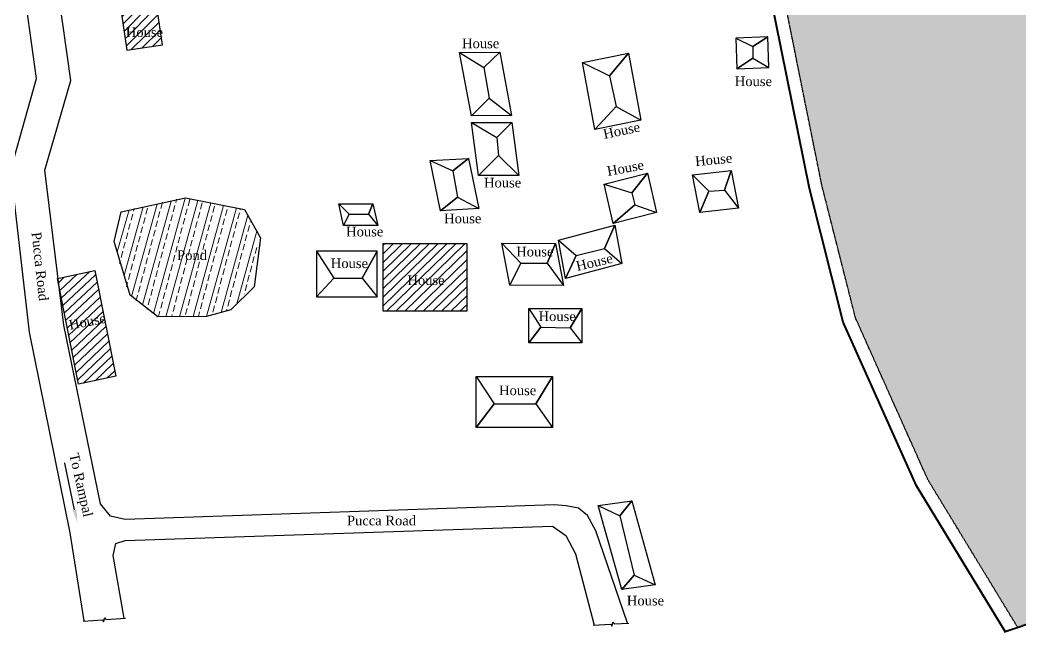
# Model space of a CAD drawing. Header units: inches. Extents: x 215676 to 3518780154, y 2761699 to 325936546.
# Drawn here: x 112855395 to 113011197, y 9362416 to 9457733 of the extents above; entities that cross this region are included whole.
import ezdxf
from ezdxf import colors
from ezdxf.entities.mleader import LeaderData, LeaderLine
from ezdxf.enums import TextEntityAlignment as Align
from ezdxf.math import Vec2, Vec3

# ---------------------------------------------------------------- set-up
doc = ezdxf.new("R2010")
doc.units = ezdxf.units.IN
doc.header["$LTSCALE"] = 20
doc.header["$MEASUREMENT"] = 0
doc.linetypes.add('DASHED', pattern=[0.75, 0.5, -0.25])
doc.linetypes.add('DASHED2', pattern=[0.375, 0.25, -0.125])
for name, color, linetype, lineweight in [('KHAL+RIVER BANK', 160, 'Continuous', 18), ('Pucca Road', 1, 'Continuous', 30), ('SEMI_PUCCA', 66, 'Continuous', 30), ('SHED', 7, 'Continuous', 30), ('Water Body', 4, 'Continuous', 18), ('Water Line', 4, 'DASHED', 18)]:
    doc.layers.add(name, color=color, linetype=linetype, lineweight=lineweight)
doc.layers.add('Pond', color=132, linetype='Continuous')
doc.layers.add('Text', color=7, linetype='Continuous')
doc.styles.get("Standard").update_dxf_attribs({"font": 'times.ttf', "height": 1})
doc.styles.add('TR', font='times.ttf')
pattern_1 = [(45, (-659396366.2460881, -2491106631.102173), (-695.3896861099662, 695.3896861099663), [])]

msp = doc.modelspace()

# ---------------------------------------------------------------- hatches: boundary and pattern name
at = {"layer": 'SEMI_PUCCA', "lineweight": 25, "ltscale": 0.2}
h = msp.add_hatch(dxfattribs=at)
h.set_pattern_fill('ANSI31', color=256, scale=7867.43620184867)
h.set_pattern_definition(pattern_1)
h.paths.add_polyline_path([(112879637.0208338, 9516684.767654419), (112873710.5317286, 9516684.767654419), (112873710.5317286, 9510457.484329224), (112879637.0208338, 9510457.484329224)])
h.paths.add_polyline_path([(112878829.4887446, 9504056.24187088), (112883032.0750941, 9504056.24187088), (112883032.0750941, 9510457.484329224), (112878829.4887446, 9510457.484329224)])
h.paths.add_polyline_path([(112870270.5003871, 9495534.113401413), (112871988.4707545, 9486935.08160019), (112883120.9519709, 9488205.20214653), (112881402.9816188, 9496804.233947754)])
h.paths.add_polyline_path([(112879900.6112574, 9464637.486974716), (112880057.1666163, 9463103.3910141), (112882355.1550807, 9463338.179229736), (112882227.6385249, 9464874.961427689)])
h.paths.add_polyline_path([(112871186.0351619, 9458672.892396927), (112872012.2376307, 9453027.41930008), (112877586.9019679, 9453843.259061813), (112876760.699499, 9459488.73215866)])
h.paths.add_polyline_path([(112911898.8082789, 9422929.593647003), (112911898.8082789, 9412368.552490234), (112924920.9223384, 9412368.552490234), (112924920.9223384, 9422929.593647003)])
h.paths.add_polyline_path([(112915319.1254245, 9416048.056879157), (112921726.8399162, 9416048.056879157), (112921726.8399162, 9418293.190260557), (112915319.1254245, 9418293.190260557)], flags=24)
h = msp.add_hatch(dxfattribs=at)
h.set_pattern_fill('ANSI31', color=256, scale=7867.43620184867)
h.set_pattern_definition(pattern_1)
h.paths.add_polyline_path([(112867029.3213557, 9418727.762516022), (112861343.4638994, 9417476.112927854), (112861512.0555534, 9416104.14698606), (112864511.3845881, 9400997.420660019), (112870296.6973017, 9402270.963716507)])
h.paths.add_polyline_path([(112862883.5389358, 9409010.760776538), (112869170.2116852, 9410250.33761917), (112868735.889065, 9412453.060425553), (112862449.2163155, 9411213.483582921)], flags=25)
at = {"layer": 'Water Line', "linetype": 'Continuous', "lineweight": 9, "ltscale": 15, "true_color": 0x7aafdf}
h = msp.add_hatch(dxfattribs=at)
h.set_pattern_fill('ANSI33', color=143, scale=8000, angle=25)
h.set_pattern_definition([(70, (-659396366.2460881, -2491106631.102173), (-1879.385241571816, 684.0402866513374), []), (70, (-659395084.5333196, -2491106033.429696), (-1879.385241571816, 684.0402866513374), [999.9999999999992, -499.9999999999996])])
h.paths.add_polyline_path([(113029149.7516536, 9519671.77158928), (113034294.3038996, 9559962.20834732), (113005410.041006, 9560134.175106049), (113004672.3222102, 9562199.211807251), (113003147.8129634, 9558086.999031067), (113002410.0941676, 9560152.035736084), (112973531.0686244, 9560323.97131157), (112971543.2310084, 9546872.626403809), (112969922.2517909, 9536275.814277649), (112969226.3817042, 9516954.05693245), (112970188.961584, 9499864.423732758), (112971710.3584651, 9478205.075429916), (112971880.0454615, 9477079.740093231), (113027094.5726374, 9472777.00863266), (113026951.5123957, 9486312.969892502), (113028424.5063227, 9506906.403596878)])
h.paths.add_polyline_path([(113027094.5726374, 9472777.00863266), (112971880.0454615, 9477079.740093231), (112972856.9962062, 9470600.76817894), (113027283.0166224, 9465606.586093903), (113027147.0875148, 9467808.19706726)])
h.paths.add_polyline_path([(113027283.0166224, 9465606.586093903), (112972856.9962062, 9470600.76817894), (112974133.0883082, 9462137.941532135), (112980211.158758, 9431945.098218918), (112985437.4107569, 9411331.420240402), (112996719.0953425, 9386104.331453323), (113010688.4135493, 9363128.535959244), (113031567.3377742, 9370164.3794384), (113032936.1003627, 9368451.167675018), (113033041.4969844, 9372835.607656479), (113034410.2595881, 9371122.39589119), (113055316.9259394, 9378167.588001251), (113043852.3076991, 9400833.997255325), (113035258.6952266, 9421150.038619995), (113030595.6668299, 9435594.815158844), (113028102.3953913, 9452335.306316376)])
h.paths.add_polyline_path([(112991801.4111079, 9539550.192918777), (112992712.0591029, 9528063.528446198), (112996634.9916133, 9528675.941785812), (112995724.3436183, 9540162.606258392)], flags=16)
h = msp.add_hatch(dxfattribs=at)
h.set_pattern_fill('ANSI33', color=143, scale=8000, angle=30)
h.set_pattern_definition([(74.99999999999999, (-659396366.2460881, -2491106631.102173), (-1931.851652578137, 517.6380902050419), []), (74.99999999999999, (-659395141.5012151, -2491105923.995393), (-1931.851652578137, 517.6380902050419), [1000, -500])])
h.paths.add_polyline_path([(112881160.5452479, 9430014.71775055), (112871144.8537654, 9427880.026475906), (112870033.1244105, 9423228.874778748), (112872526.7074336, 9414870.23136139), (112876851.9783992, 9411477.953508377), (112884445.6699275, 9411550.856107712), (112888190.6672267, 9412571.266407013), (112891822.1732692, 9416199.387727737), (112892843.5315913, 9423795.768100739), (112890346.8751277, 9428217.544130325)])
h.paths.add_polyline_path([(112879451.6860178, 9419931.325487845), (112884795.233242, 9419931.325487845), (112884795.233242, 9422283.524478473), (112879451.6860178, 9422283.524478473)], flags=24)

# ---------------------------------------------------------------- linework, layer by layer
at = {"layer": 'KHAL+RIVER BANK', "lineweight": 40, "ltscale": 15}
for points in [[(113008745.7782496, 9362473.900798798), (112994944.7539119, 9385172.897827148), (112983541.1789759, 9410672.546899796), (112978260.2922572, 9431501.718137741), (112972162.7511958, 9461791.281930923), (112969720.8500422, 9477985.556684494), (112968192.9061183, 9499738.112035751), (112967224.354391, 9516933.769062042), (112967927.7198237, 9536463.644382477), (112969565.460348, 9547170.030138016), (112971511.1248988, 9560335.997348785)], [(113008575.2029475, 9362416.419811249), (113031567.3377742, 9370164.3794384), (113032936.1003627, 9368451.167675018), (113033041.4969844, 9372835.607656479), (113034410.2595881, 9371122.39589119), (113057402.3944148, 9378870.355516434)]]:
    msp.add_lwpolyline(points, dxfattribs=at)
at = {"layer": 'Pond', "lineweight": 30}
msp.add_lwpolyline([(112876851.9783992, 9411477.953508377), (112872526.7074336, 9414870.23136139), (112870033.1244105, 9423228.874778748), (112871144.8537654, 9427880.026475906), (112881160.5452479, 9430014.71775055), (112890346.8751277, 9428217.544130325), (112892843.5315913, 9423795.768100739), (112891822.1732692, 9416199.387727737), (112888190.6672267, 9412571.266407013), (112884445.6699275, 9411550.856107712), (112876851.9783992, 9411477.953508377)], dxfattribs=at)
at = {"layer": 'Pucca Road', "ltscale": 0.5}
for points in [[(112938528.6319636, 9382211.572465897), (112871767.3830928, 9379923.623357773), (112869475.1706904, 9380468.164457321), (112867936.0815791, 9382370.678518295), (112862238.0218409, 9410196.375175476), (112859270.4384364, 9434345.989124298), (112863328.7539119, 9448300.897827148), (112862089.8238124, 9456785.48012352), (112860729.3185176, 9466266.651269913), (112859941.5930079, 9471350.826475143), (112858728.6323909, 9478903.400577545), (112856931.1440486, 9488324.281671524), (112855757.7388514, 9494832.744281769), (112851625.9929408, 9509949.061630249), (112845628.9225215, 9531012.191925049)], [(112865382.4852656, 9364132.24687004), (112863200.6106471, 9377836.164802551), (112856872.7036494, 9409094.581457138), (112853962.2699183, 9434396.3111763), (112857955.2412623, 9448639.455575943), (112855601.6835994, 9465501.550014496), (112854820.5940303, 9470542.895318985), (112850825.3026637, 9493102.07098198), (112846530.8856257, 9508460.782623291), (112840642.2447718, 9529348.446065903)], [(112949964.008459, 9363771.76548767), (112945014.4551905, 9378167.958301544), (112943710.2490901, 9380562.125852585), (112942312.0478724, 9381692.370939255), (112940427.9552363, 9382057.341472626), (112938528.6319636, 9382211.572465897)], [(112871617.459524, 9364560.315904617), (112869908.1917018, 9374338.246488571), (112870328.2259425, 9376214.163208008), (112871742.1343898, 9376679.12858963), (112938267.3678035, 9378906.001167297)], [(112938267.3678035, 9378906.001167297), (112940367.4794368, 9377434.07995987), (112941864.3323725, 9374579.120824814), (112944779.8396662, 9363499.165670395)], [(112865202.9080104, 9364119.917797089), (112868250.5595301, 9364329.157672882), (112868398.7894801, 9363995.091421127), (112868601.1553248, 9364697.471355438), (112868749.3852748, 9364363.405103683), (112871797.0367793, 9364572.644981384)], [(112944600.088003, 9363489.713768005), (112947379.9794825, 9363635.889158249), (112947522.8409785, 9363299.492116928), (112947736.428152, 9363998.541490555), (112947879.2896632, 9363662.144451141), (112950143.7601527, 9363781.21739006)]]:
    msp.add_lwpolyline(points, dxfattribs=at)
at = {"layer": 'SEMI_PUCCA', "lineweight": 30}
for points in [[(112872012.2376307, 9453027.41930008), (112877586.9019679, 9453843.259061813), (112876760.699499, 9459488.73215866), (112871186.0351619, 9458672.892396927)], [(112911898.8082789, 9422929.593647003), (112924920.9223384, 9422929.593647003), (112924920.9223384, 9412368.552490234), (112911898.8082789, 9412368.552490234)], [(112861244.0086268, 9417454.219457626), (112867029.3213557, 9418727.762516022), (112870296.6973017, 9402270.963716507), (112864511.3845881, 9400997.420660019)]]:
    msp.add_lwpolyline(points, close=True, dxfattribs=at)
at = {"layer": 'SHED', "lineweight": 30}
for points in [[(112966789.7528285, 9454929.700532913), (112969439.607931, 9453600.53476715), (112971785.7539271, 9455120.897827148), (112969439.607931, 9453600.53476715), (112969439.607931, 9451804.527666092), (112966973.3589228, 9450124.281009674), (112969439.607931, 9451804.527666092), (112971969.7539271, 9450314.897827148)], [(112923805.8582515, 9452669.810983658), (112927598.4383754, 9450344.274534225), (112930075.2628077, 9452734.950008392), (112927598.4383754, 9450344.274534225), (112928416.5842494, 9445564.398326874), (112925643.3703364, 9442797.237283707), (112928416.5842494, 9445564.398326874), (112931912.7748774, 9442862.376310349)], [(112942960.5120448, 9451137.072948456), (112947170.0087794, 9449023.852804184), (112950124.7543544, 9452588.841682434), (112947170.0087794, 9449023.852804184), (112948174.1592005, 9444255.018602371), (112944852.9547175, 9440687.712108612), (112948174.1592005, 9444255.018602371), (112952017.1970271, 9442139.48084259)], [(112925647.5106105, 9441747.959178925), (112929617.49201, 9439429.471805573), (112931965.3201045, 9441747.959178925), (112929617.49201, 9439429.471805573), (112929848.5828151, 9436650.874565125), (112926740.5627192, 9433539.282699585), (112929848.5828151, 9436650.874565125), (112933058.3722285, 9433539.282699585)], [(112919253.8705348, 9435855.386371613), (112922744.0319422, 9434233.421878815), (112925224.9519862, 9436185.285434723), (112922744.0319422, 9434233.421878815), (112923502.2878169, 9430130.03433609), (112920842.0229396, 9428021.400728226), (112923502.2878169, 9430130.03433609), (112926813.104391, 9428351.299791336)], [(112946316.6953791, 9432153.967733383), (112950620.9219874, 9430824.92943573), (112953066.7911738, 9433873.633808136), (112950620.9219874, 9430824.92943573), (112951105.5723017, 9428958.797945023), (112947734.2178859, 9426033.975282669), (112951105.5723017, 9428958.797945023), (112954484.3136653, 9427753.641355515)], [(112960086.8784846, 9433637.603393555), (112962590.9498042, 9431051.297517776), (112961200.636938, 9427770.501169205), (112962590.9498042, 9431051.297517776), (112965045.8739833, 9431250.739984512), (112966094.4553889, 9434311.984291077), (112965045.8739833, 9431250.739984512), (112967208.2138575, 9428444.882066727)], [(112904992.9210261, 9429117.57837677), (112906610.6759089, 9427488.458143234), (112905752.8647975, 9425733.576833725), (112906610.6759089, 9427488.458143234), (112909626.4929866, 9427488.458143234), (112910334.2117213, 9429117.57837677), (112909626.4929866, 9427488.458143234), (112911094.1555079, 9425733.576833725)], [(112939218.7868098, 9423449.221826553), (112941972.6745051, 9421032.177244186), (112940298.8025416, 9417497.824018478), (112941972.6745051, 9421032.177244186), (112946395.1818599, 9422145.203109741), (112947993.9034022, 9425775.829551697), (112946395.1818599, 9422145.203109741), (112949073.9191188, 9419824.431743622)], [(112930409.7735957, 9422978.36443901), (112933322.7689265, 9419850.353328705), (112931658.8852443, 9416435.12020874), (112933322.7689265, 9419850.353328705), (112937441.427862, 9419884.082227707), (112938721.0007991, 9422921.892993927), (112937441.427862, 9419884.082227707), (112939970.1124629, 9416378.648763657)], [(112901558.4795588, 9421753.603767395), (112904257.4614619, 9417500.734081268), (112901558.4795588, 9414607.274009705), (112904257.4614619, 9417500.734081268), (112908651.0166987, 9417500.734081268), (112911004.797079, 9421753.603767395), (112908651.0166987, 9417500.734081268), (112911004.797079, 9414607.274009705)], [(112934598.9263972, 9412783.710588455), (112936445.3693293, 9409870.953670502), (112934598.9263972, 9407478.557664871), (112936445.3693293, 9409870.953670502), (112941048.7182978, 9409810.17857933), (112942843.5617274, 9412783.710588455), (112941048.7182978, 9409810.17857933), (112942843.5617274, 9407478.557664871)], [(112926390.8485926, 9402231.030935287), (112929184.4511317, 9397944.803354263), (112926390.8485926, 9394263.182416916), (112929184.4511317, 9397944.803354263), (112935674.9110621, 9397944.803354263), (112938286.1826991, 9402231.030935287), (112935674.9110621, 9397944.803354263), (112938286.1826991, 9394263.182416916)], [(112945403.8003596, 9382107.626808167), (112948734.6847438, 9380512.20262909), (112950637.322256, 9382851.788526535), (112948734.6847438, 9380512.20262909), (112950964.2171839, 9371289.576896667), (112949045.4255122, 9369018.924442291), (112950964.2171839, 9371289.576896667), (112954278.9473933, 9369763.08616066)]]:
    msp.add_lwpolyline(points, dxfattribs=at)
for points in [[(112966973.3589228, 9450124.281009674), (112971969.7132624, 9450315.182359695), (112971786.1071681, 9455120.601884842), (112966789.7528285, 9454929.700532913)], [(112923805.8582515, 9452669.810983658), (112930075.2628077, 9452734.950008392), (112931912.7748774, 9442862.376310349), (112925643.3703364, 9442797.237283707)], [(112942960.5120448, 9451137.072948456), (112950124.7543544, 9452588.841682434), (112952017.1970271, 9442139.48084259), (112944852.9547175, 9440687.712108612)], [(112925647.5106105, 9441747.959178925), (112931965.3201045, 9441747.959178925), (112933058.3722285, 9433539.282699585), (112926740.5627192, 9433539.282699585)], [(112919253.8705348, 9435855.386371613), (112925224.9519862, 9436185.285434723), (112926813.104391, 9428351.299791336), (112920842.0229396, 9428021.400728226)], [(112946316.6953791, 9432153.967733383), (112953066.7911738, 9433873.633808136), (112954484.3136653, 9427753.641355515), (112947734.2178859, 9426033.975282669)], [(112960086.8784846, 9433637.603393555), (112966094.4553889, 9434311.984291077), (112967208.2138575, 9428444.882066727), (112961200.636938, 9427770.501169205)], [(112904992.9210261, 9429117.57837677), (112910334.2117213, 9429117.57837677), (112911094.1555079, 9425733.576833725), (112905752.8647975, 9425733.576833725)], [(112939218.7868098, 9423449.221826553), (112947993.9034022, 9425775.829551697), (112949073.9191188, 9419824.431743622), (112940298.8025416, 9417497.824018478)], [(112930409.7735957, 9422978.36443901), (112938721.0007991, 9422921.892993927), (112939970.1124629, 9416378.648763657), (112931658.8852443, 9416435.12020874)], [(112911004.797079, 9421753.603767395), (112901558.4795588, 9421753.603767395), (112901558.4795588, 9414607.274009705), (112911004.797079, 9414607.274009705)], [(112934598.9263972, 9412783.710588455), (112942843.5617274, 9412783.710588455), (112942843.5617274, 9407478.557664871), (112934598.9263972, 9407478.557664871)], [(112926390.8485926, 9402231.030935287), (112938286.1826991, 9402231.030935287), (112938286.1826991, 9394263.182416916), (112926390.8485926, 9394263.182416916)], [(112945403.8003596, 9382107.626808167), (112950637.322256, 9382851.788526535), (112954278.9473933, 9369763.08616066), (112949045.4255122, 9369018.924442291)]]:
    msp.add_lwpolyline(points, close=True, dxfattribs=at)
at = {"layer": 'Water Body', "linetype": 'DASHED2', "lineweight": 30, "ltscale": 15}
msp.add_lwpolyline([(113010688.4135493, 9363128.535959244), (112996719.0953425, 9386104.331453323), (112985437.4107569, 9411331.420240402), (112980211.158758, 9431945.098218918), (112974133.0883082, 9462137.941532135), (112971710.3584651, 9478205.075429916), (112970188.961584, 9499864.423732758), (112969226.3817042, 9516954.05693245), (112969922.2517909, 9536275.814277649), (112971543.2310084, 9546872.626403809), (112973531.0686244, 9560323.97131157)], dxfattribs=at)

# ---------------------------------------------------------------- texts
at = {"layer": 'Text', "style": 'TR'}
for s, p in [('House', (112871864.6037349, 9455844.537805557)), ('House', (112924200.0633296, 9454094.7255764)), ('House', (112966650.3086299, 9448189.701284409)), ('House', (112927614.9661006, 9432407.956245422)), ('House', (112921411.5038356, 9426826.195688248)), ('House', (112906154.3490962, 9424780.242172241)), ('Pond', (112879843.7191828, 9421103.639835358)), ('House', (112932630.1585292, 9421658.882802963)), ('House', (112903770.9445552, 9419849.115997314)), ('House', (112915693.3143214, 9417202.526958466)), ('House', (112936112.4191645, 9411596.011878967)), ('House', (112929958.2959956, 9400054.431459427)), ('Pucca Road', (112906277.6149501, 9379772.93610382)), ('House', (112949846.3600215, 9367309.717990875))]:
    msp.add_text(s, height=1500, dxfattribs=at).set_placement(p, align=Align.MIDDLE_LEFT)
for s, rotation, p in [('House', 11.83523319005343, (112946195.8576258, 9439938.944904327)), ('House', 10.57714877484329, (112946775.6627558, 9434162.414031982)), ('House', 5.609714643701816, (112960477.7517909, 9435709.344934464)), ('Pucca Road', 276.2298199963144, (112857928.9671229, 9424698.016933441)), ('House', 13.21130112576012, (112941976.6793269, 9419360.741897583)), ('House', 11.1542318917623, (112863027.3263606, 9410215.810016632)), ('To Rampal', 282.8643259487703, (112863786.0242518, 9390249.17911911))]:
    msp.add_text(s, height=1500, rotation=rotation, dxfattribs=at).set_placement(p, align=Align.MIDDLE_LEFT)

# ---------------------------------------------------------------- leaders
at = {"layer": 'Text'}
ml = msp.add_multileader_mtext('Standard', dxfattribs=at)
ml.set_content('', color=256)
ml.set_leader_properties()
ml.build(insert=Vec2(0, 0))
ml.multileader.update_dxf_attribs({"text_right_attachment_type": 6, "dogleg_length": 0.36, "arrow_head_size": 2000})
ctx = ml.context
ctx.base_point, ctx.char_height, ctx.arrow_head_size, ctx.landing_gap_size, ctx.plane_origin = Vec3(112862205.483343, 9389193.396223068), 1000, 2000, 90, Vec3(112864299.9769801, 9379488.994709015)
ctx.right_attachment, ctx.text_align_type = 6, 2
notes = []
notes.append((ctx, [(1, (1, 1, 0), (112862385.483343, 9388693.396223068), (-1, 0), 1.396982529655588e-08, [(0, [(112864299.9769801, 9379488.994709015)], 0, [])])]))
ctx.mtext.insert, ctx.mtext.alignment, ctx.mtext.flow_direction = Vec3(112862295.483343, 9389693.396223068), 3, 5
for ctx, leaders in notes:
    for number, flags, end, landing, length, lines in leaders:
        leader = LeaderData()
        leader.index, (leader.has_last_leader_line, leader.has_dogleg_vector, leader.attachment_direction) = number, flags
        leader.last_leader_point, leader.dogleg_vector, leader.dogleg_length = Vec3(end), Vec3(landing), length
        for number, points, colour, breaks in lines:
            line = LeaderLine()
            line.index, line.vertices, line.color, line.breaks = number, Vec3.list(points), colors.encode_raw_color(colour), breaks
            leader.lines.append(line)
        ctx.leaders.append(leader)

doc.saveas('drawing.dxf')
